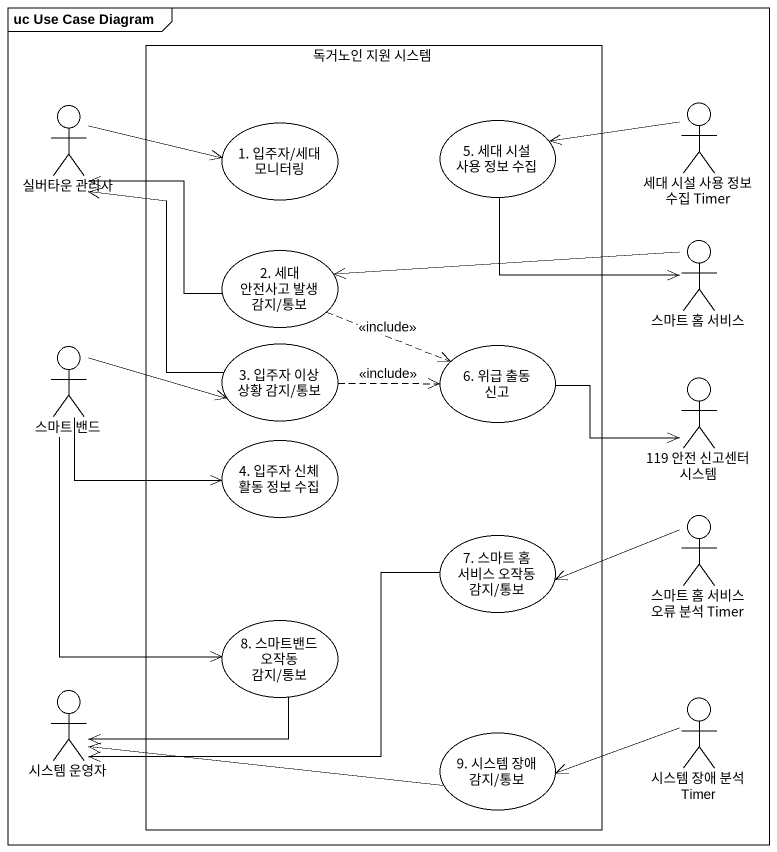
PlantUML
@startuml
mainframe uc Use Case Diagram
rectangle "독거노인 지원 시스템" as 독거노인_지원_시스템 {
  usecase "1. 입주자/세대 모니터링" as u1_입주자_세대_모니터링
  usecase "5. 세대 시설 사용 정보 수집" as u5_세대_시설_사용_정보_수집
  usecase "2. 세대 안전사고 발생 감지/통보" as u2_세대_안전사고_발생_감지_통보
  usecase "3. 입주자 이상 상황 감지/통보" as u3_입주자_이상_상황_감지_통보
  usecase "6. 위급 출동 신고" as u6_위급_출동_신고
  usecase "4. 입주자 신체 활동 정보 수집" as u4_입주자_신체_활동_정보_수집
  usecase "7. 스마트 홈 서비스 오작동 감지/통보" as u7_스마트_홈_서비스_오작동_감지_통보
  usecase "8. 스마트밴드 오작동 감지/통보" as u8_스마트밴드_오작동_감지_통보
  usecase "9. 시스템 장애 감지/통보" as u9_시스템_장애_감지_통보
}
actor "실버타운 관리자" as 실버타운_관리자
actor "세대 시설 사용 정보 수집 Timer" as 세대_시설_사용_정보_수집_Timer
actor "스마트 홈 서비스" as 스마트_홈_서비스
actor "스마트 밴드" as 스마트_밴드
actor "119 안전 신고센터 시스템" as a119_안전_신고센터_시스템
actor "스마트 홈 서비스 오류 분석 Timer" as 스마트_홈_서비스_오류_분석_Timer
actor "시스템 운영자" as 시스템_운영자
actor "시스템 장애 분석 Timer" as 시스템_장애_분석_Timer
실버타운_관리자 -right-> u1_입주자_세대_모니터링
세대_시설_사용_정보_수집_Timer -left-> u5_세대_시설_사용_정보_수집
스마트_홈_서비스 <-up- u5_세대_시설_사용_정보_수집
스마트_홈_서비스 -left-> u2_세대_안전사고_발생_감지_통보
u2_세대_안전사고_발생_감지_통보 -up-> 실버타운_관리자
u2_세대_안전사고_발생_감지_통보 .right.> u6_위급_출동_신고 : <<include>>
스마트_밴드 -right-> u3_입주자_이상_상황_감지_통보
스마트_밴드 -right-> u4_입주자_신체_활동_정보_수집
스마트_밴드 --> u8_스마트밴드_오작동_감지_통보
u3_입주자_이상_상황_감지_통보 -up-> 실버타운_관리자
u3_입주자_이상_상황_감지_통보 .right.> u6_위급_출동_신고 : <<include>>
u6_위급_출동_신고 -right-> a119_안전_신고센터_시스템
스마트_홈_서비스_오류_분석_Timer -left-> u7_스마트_홈_서비스_오작동_감지_통보
u7_스마트_홈_서비스_오작동_감지_통보 -left-> 시스템_운영자
u8_스마트밴드_오작동_감지_통보 -left-> 시스템_운영자
u9_시스템_장애_감지_통보 -left-> 시스템_운영자
시스템_장애_분석_Timer -left-> u9_시스템_장애_감지_통보
@enduml
